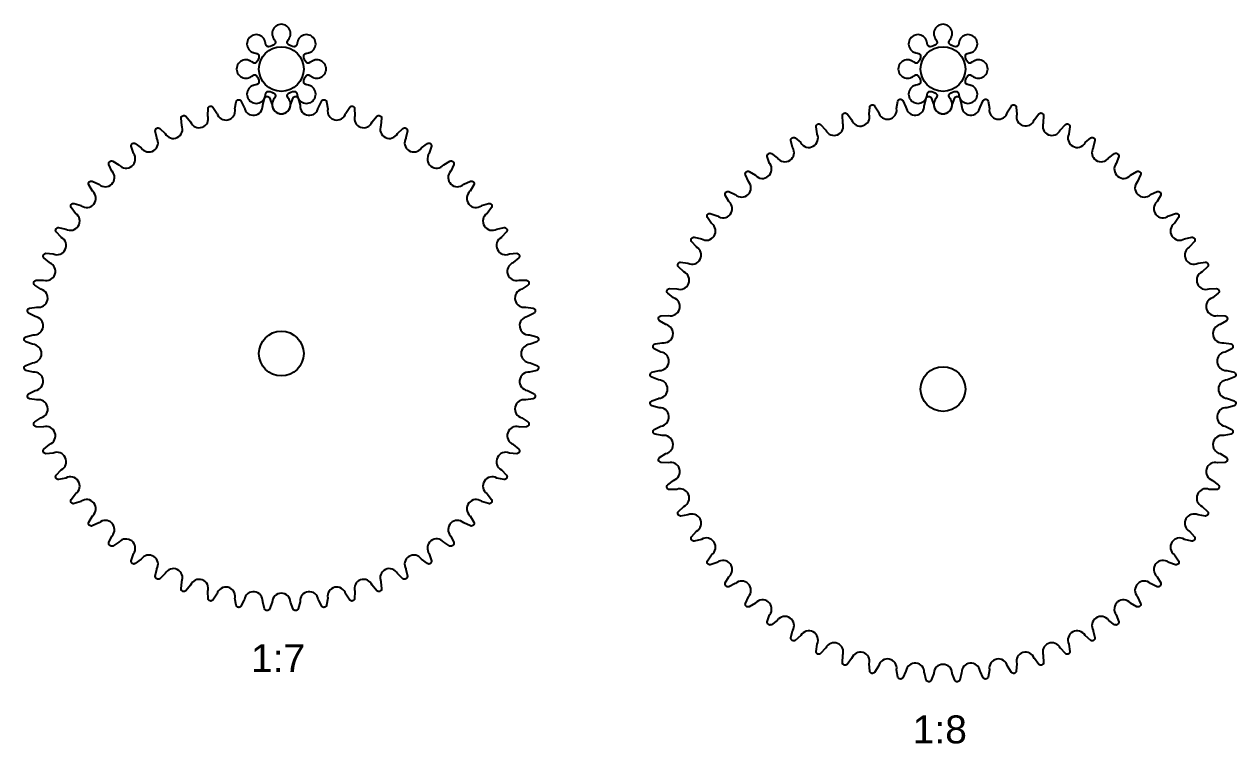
# Model space of a CAD drawing. Extents: x -10 to 1633, y -307 to 264.
# Drawn here: x 460.5 to 677.3, y -154.1 to -25.3 of the extents above; entities that cross this region are included whole.
import ezdxf

# ---------------------------------------------------------------- set-up
doc = ezdxf.new("R2010")
doc.units = 0
doc.layers.add('CNC_FRIENDLY_GEAR_COLLECTI', color=7, linetype='CONTINUOUS')
doc.styles.add('ARIAL_NORMAL', font='txt')

msp = doc.modelspace()

# ---------------------------------------------------------------- linework, layer by layer
at = {"layer": 'CNC_FRIENDLY_GEAR_COLLECTI'}
for points in [[(504.97, -39.1, 1.428148), (508.07, -39.1), (508.06, -39.06), (508.04, -39.02), (508.02, -38.98), (508, -38.94), (507.98, -38.89), (507.95, -38.85), (507.9, -38.76), (507.78, -38.57), (507.72, -38.48), (507.69, -38.43), (507.67, -38.38), (507.66, -38.36), (507.64, -38.33), (507.63, -38.31), (507.62, -38.28), (507.61, -38.26), (507.61, -38.24), (507.6, -38.21), (507.59, -38.2), (507.59, -38.19), (507.59, -38.18), (507.59, -38.17), (507.58, -38.16), (507.58, -38.14), (507.58, -38.13), (507.58, -38.12), (507.58, -38.11), (507.58, -38.1), (507.57, -38.09), (507.57, -38.08), (507.57, -38.07), (507.57, -38.06), (507.57, -38.05), (507.57, -38.04), (507.58, -38.02), (507.58, -38.01), (507.58, -38), (507.58, -37.99), (507.58, -37.98), (507.58, -37.97), (507.59, -37.96), (507.59, -37.95), (507.59, -37.94), (507.6, -37.94), (507.6, -37.93), (507.6, -37.92), (507.61, -37.91), (507.61, -37.9), (507.62, -37.89), (507.62, -37.88), (507.63, -37.87), (507.63, -37.86), (507.64, -37.85), (507.65, -37.85), (507.65, -37.84), (507.66, -37.83), (507.66, -37.82), (507.67, -37.81), (507.69, -37.8), (507.7, -37.78), (507.72, -37.76), (507.73, -37.75), (507.75, -37.73, -0.176327), (508.79, -37.3), (508.81, -37.3), (508.83, -37.3), (508.86, -37.3), (508.88, -37.3), (508.9, -37.3), (508.91, -37.3), (508.92, -37.31), (508.93, -37.31), (508.94, -37.31), (508.95, -37.31), (508.96, -37.31), (508.97, -37.32), (508.98, -37.32), (508.99, -37.32), (509, -37.32), (509.01, -37.33), (509.02, -37.33), (509.03, -37.33), (509.04, -37.34), (509.05, -37.34), (509.06, -37.35), (509.07, -37.35), (509.07, -37.36), (509.08, -37.36), (509.09, -37.37), (509.1, -37.37), (509.11, -37.38), (509.12, -37.39), (509.12, -37.39), (509.13, -37.4), (509.14, -37.41), (509.15, -37.42), (509.15, -37.42), (509.16, -37.43), (509.17, -37.44), (509.18, -37.45), (509.18, -37.46), (509.19, -37.47), (509.2, -37.48), (509.2, -37.48), (509.21, -37.49), (509.22, -37.5), (509.22, -37.51), (509.23, -37.52), (509.23, -37.54), (509.24, -37.56), (509.26, -37.58), (509.27, -37.6), (509.28, -37.63), (509.28, -37.65), (509.29, -37.68), (509.3, -37.7), (509.32, -37.76), (509.33, -37.81), (509.36, -37.92), (509.41, -38.14), (509.43, -38.24), (509.45, -38.28), (509.46, -38.33), (509.48, -38.37), (509.49, -38.42), (509.51, -38.46), (509.53, -38.5, 1.428148), (511.72, -36.31), (511.68, -36.29), (511.64, -36.27), (511.6, -36.25), (511.55, -36.24), (511.51, -36.23), (511.46, -36.21), (511.36, -36.19), (511.14, -36.14), (511.03, -36.11), (510.98, -36.1), (510.92, -36.08), (510.9, -36.07), (510.87, -36.06), (510.85, -36.05), (510.82, -36.04), (510.8, -36.03), (510.78, -36.02), (510.76, -36.01), (510.75, -36.01), (510.74, -36), (510.73, -35.99), (510.72, -35.99), (510.71, -35.98), (510.7, -35.97), (510.69, -35.97), (510.68, -35.96), (510.67, -35.95), (510.66, -35.95), (510.65, -35.94), (510.64, -35.93), (510.64, -35.93), (510.63, -35.92), (510.62, -35.91), (510.61, -35.9), (510.61, -35.89), (510.6, -35.89), (510.6, -35.88), (510.59, -35.87), (510.58, -35.86), (510.58, -35.85), (510.57, -35.84), (510.57, -35.83), (510.56, -35.83), (510.56, -35.82), (510.56, -35.81), (510.55, -35.8), (510.55, -35.79), (510.54, -35.78), (510.54, -35.77), (510.54, -35.76), (510.54, -35.75), (510.53, -35.74), (510.53, -35.73), (510.53, -35.72), (510.53, -35.71), (510.53, -35.7), (510.53, -35.69), (510.53, -35.68), (510.52, -35.66), (510.52, -35.63), (510.52, -35.61), (510.52, -35.59), (510.52, -35.57, -0.176327), (510.96, -34.53), (510.97, -34.51), (510.99, -34.49), (511, -34.48), (511.02, -34.46), (511.03, -34.45), (511.04, -34.44), (511.05, -34.44), (511.06, -34.43), (511.07, -34.42), (511.08, -34.42), (511.08, -34.41), (511.09, -34.41), (511.1, -34.4), (511.11, -34.4), (511.12, -34.39), (511.13, -34.39), (511.14, -34.38), (511.15, -34.38), (511.16, -34.37), (511.17, -34.37), (511.18, -34.37), (511.19, -34.37), (511.2, -34.36), (511.21, -34.36), (511.22, -34.36), (511.23, -34.36), (511.24, -34.36), (511.25, -34.35), (511.26, -34.35), (511.27, -34.35), (511.28, -34.35), (511.29, -34.35), (511.3, -34.35), (511.31, -34.35), (511.32, -34.35), (511.33, -34.36), (511.34, -34.36), (511.35, -34.36), (511.37, -34.36), (511.38, -34.36), (511.39, -34.36), (511.4, -34.37), (511.41, -34.37), (511.42, -34.37), (511.43, -34.38), (511.46, -34.38), (511.48, -34.39), (511.51, -34.4), (511.53, -34.41), (511.55, -34.42), (511.58, -34.43), (511.6, -34.45), (511.65, -34.47), (511.7, -34.5), (511.8, -34.56), (511.98, -34.68), (512.07, -34.73), (512.11, -34.75), (512.16, -34.78), (512.2, -34.8), (512.24, -34.82), (512.28, -34.83), (512.32, -34.85, 1.428148), (512.32, -31.75), (512.28, -31.76), (512.24, -31.78), (512.2, -31.8), (512.16, -31.82), (512.11, -31.84), (512.07, -31.87), (511.98, -31.92), (511.8, -32.04), (511.7, -32.1), (511.65, -32.13), (511.6, -32.15), (511.58, -32.16), (511.55, -32.18), (511.53, -32.19), (511.51, -32.2), (511.48, -32.21), (511.46, -32.21), (511.43, -32.22), (511.42, -32.23), (511.41, -32.23), (511.4, -32.23), (511.39, -32.23), (511.38, -32.24), (511.37, -32.24), (511.35, -32.24), (511.34, -32.24), (511.33, -32.24), (511.32, -32.24), (511.31, -32.25), (511.3, -32.25), (511.29, -32.25), (511.28, -32.25), (511.27, -32.25), (511.26, -32.24), (511.25, -32.24), (511.24, -32.24), (511.23, -32.24), (511.22, -32.24), (511.21, -32.24), (511.2, -32.24), (511.19, -32.23), (511.18, -32.23), (511.17, -32.23), (511.16, -32.22), (511.15, -32.22), (511.14, -32.22), (511.13, -32.21), (511.12, -32.21), (511.11, -32.2), (511.1, -32.2), (511.09, -32.19), (511.08, -32.19), (511.08, -32.18), (511.07, -32.17), (511.06, -32.17), (511.05, -32.16), (511.04, -32.16), (511.03, -32.15), (511.02, -32.13), (511, -32.12), (510.99, -32.1), (510.97, -32.09), (510.96, -32.07, -0.176327), (510.52, -31.03), (510.52, -31.01), (510.52, -30.99), (510.52, -30.96), (510.52, -30.94), (510.53, -30.92), (510.53, -30.91), (510.53, -30.9), (510.53, -30.89), (510.53, -30.88), (510.53, -30.87), (510.53, -30.86), (510.54, -30.85), (510.54, -30.84), (510.54, -30.83), (510.54, -30.82), (510.55, -30.81), (510.55, -30.8), (510.56, -30.79), (510.56, -30.78), (510.56, -30.77), (510.57, -30.76), (510.57, -30.75), (510.58, -30.75), (510.58, -30.74), (510.59, -30.73), (510.6, -30.72), (510.6, -30.71), (510.61, -30.7), (510.61, -30.7), (510.62, -30.69), (510.63, -30.68), (510.64, -30.67), (510.64, -30.67), (510.65, -30.66), (510.66, -30.65), (510.67, -30.64), (510.68, -30.64), (510.69, -30.63), (510.7, -30.62), (510.71, -30.62), (510.72, -30.61), (510.73, -30.6), (510.74, -30.6), (510.75, -30.59), (510.76, -30.59), (510.78, -30.58), (510.8, -30.56), (510.82, -30.55), (510.85, -30.54), (510.87, -30.53), (510.9, -30.53), (510.92, -30.52), (510.98, -30.5), (511.03, -30.49), (511.14, -30.46), (511.36, -30.41), (511.46, -30.39), (511.51, -30.37), (511.55, -30.36), (511.6, -30.34), (511.64, -30.33), (511.68, -30.31), (511.72, -30.29, 1.428148), (509.53, -28.1), (509.51, -28.14), (509.49, -28.18), (509.48, -28.22), (509.46, -28.27), (509.45, -28.31), (509.43, -28.36), (509.41, -28.46), (509.36, -28.68), (509.33, -28.79), (509.32, -28.84), (509.3, -28.9), (509.29, -28.92), (509.28, -28.95), (509.28, -28.97), (509.27, -29), (509.26, -29.02), (509.24, -29.04), (509.23, -29.06), (509.23, -29.07), (509.22, -29.08), (509.22, -29.09), (509.21, -29.1), (509.2, -29.11), (509.2, -29.12), (509.19, -29.13), (509.18, -29.14), (509.18, -29.15), (509.17, -29.16), (509.16, -29.17), (509.15, -29.18), (509.15, -29.18), (509.14, -29.19), (509.13, -29.2), (509.12, -29.2), (509.12, -29.21), (509.11, -29.22), (509.1, -29.22), (509.09, -29.23), (509.08, -29.24), (509.07, -29.24), (509.07, -29.25), (509.06, -29.25), (509.05, -29.26), (509.04, -29.26), (509.03, -29.26), (509.02, -29.27), (509.01, -29.27), (509, -29.27), (508.99, -29.28), (508.98, -29.28), (508.97, -29.28), (508.96, -29.29), (508.95, -29.29), (508.94, -29.29), (508.93, -29.29), (508.92, -29.29), (508.91, -29.29), (508.9, -29.29), (508.88, -29.3), (508.86, -29.3), (508.83, -29.3), (508.81, -29.3), (508.79, -29.3, -0.176327), (507.75, -28.86), (507.73, -28.85), (507.72, -28.83), (507.7, -28.82), (507.69, -28.8), (507.67, -28.79), (507.66, -28.78), (507.66, -28.77), (507.65, -28.76), (507.65, -28.75), (507.64, -28.74), (507.63, -28.74), (507.63, -28.73), (507.62, -28.72), (507.62, -28.71), (507.61, -28.7), (507.61, -28.69), (507.6, -28.68), (507.6, -28.67), (507.6, -28.66), (507.59, -28.65), (507.59, -28.64), (507.59, -28.63), (507.58, -28.62), (507.58, -28.61), (507.58, -28.6), (507.58, -28.59), (507.58, -28.58), (507.58, -28.57), (507.57, -28.56), (507.57, -28.55), (507.57, -28.54), (507.57, -28.53), (507.57, -28.52), (507.57, -28.51), (507.58, -28.5), (507.58, -28.49), (507.58, -28.48), (507.58, -28.47), (507.58, -28.45), (507.58, -28.44), (507.59, -28.43), (507.59, -28.42), (507.59, -28.41), (507.59, -28.4), (507.6, -28.39), (507.61, -28.36), (507.61, -28.34), (507.62, -28.31), (507.63, -28.29), (507.64, -28.27), (507.66, -28.24), (507.67, -28.22), (507.69, -28.17), (507.72, -28.12), (507.78, -28.02), (507.9, -27.84), (507.95, -27.75), (507.98, -27.7), (508, -27.66), (508.02, -27.62), (508.04, -27.58), (508.06, -27.54), (508.07, -27.5, 1.428148), (504.97, -27.5), (504.99, -27.54), (505, -27.58), (505.02, -27.62), (505.04, -27.66), (505.06, -27.7), (505.09, -27.75), (505.14, -27.84), (505.26, -28.02), (505.32, -28.12), (505.35, -28.17), (505.37, -28.22), (505.39, -28.24), (505.4, -28.27), (505.41, -28.29), (505.42, -28.31), (505.43, -28.34), (505.44, -28.36), (505.44, -28.39), (505.45, -28.4), (505.45, -28.41), (505.45, -28.42), (505.46, -28.43), (505.46, -28.44), (505.46, -28.45), (505.46, -28.47), (505.46, -28.48), (505.46, -28.49), (505.47, -28.5), (505.47, -28.51), (505.47, -28.52), (505.47, -28.53), (505.47, -28.54), (505.47, -28.55), (505.47, -28.56), (505.47, -28.57), (505.46, -28.58), (505.46, -28.59), (505.46, -28.6), (505.46, -28.61), (505.46, -28.62), (505.45, -28.63), (505.45, -28.64), (505.45, -28.65), (505.44, -28.66), (505.44, -28.67), (505.44, -28.68), (505.43, -28.69), (505.43, -28.7), (505.42, -28.71), (505.42, -28.72), (505.41, -28.73), (505.41, -28.74), (505.4, -28.74), (505.4, -28.75), (505.39, -28.76), (505.38, -28.77), (505.38, -28.78), (505.37, -28.79), (505.36, -28.8), (505.34, -28.82), (505.33, -28.83), (505.31, -28.85), (505.29, -28.86, -0.176327), (504.25, -29.3), (504.23, -29.3), (504.21, -29.3), (504.19, -29.3), (504.16, -29.3), (504.14, -29.29), (504.13, -29.29), (504.12, -29.29), (504.11, -29.29), (504.1, -29.29), (504.09, -29.29), (504.08, -29.29), (504.07, -29.28), (504.06, -29.28), (504.05, -29.28), (504.04, -29.27), (504.03, -29.27), (504.02, -29.27), (504.01, -29.26), (504, -29.26), (503.99, -29.26), (503.99, -29.25), (503.98, -29.25), (503.97, -29.24), (503.96, -29.24), (503.95, -29.23), (503.94, -29.22), (503.93, -29.22), (503.93, -29.21), (503.92, -29.2), (503.91, -29.2), (503.9, -29.19), (503.89, -29.18), (503.89, -29.18), (503.88, -29.17), (503.87, -29.16), (503.87, -29.15), (503.86, -29.14), (503.85, -29.13), (503.85, -29.12), (503.84, -29.11), (503.83, -29.1), (503.83, -29.09), (503.82, -29.08), (503.81, -29.07), (503.81, -29.06), (503.8, -29.04), (503.79, -29.02), (503.78, -29), (503.77, -28.97), (503.76, -28.95), (503.75, -28.92), (503.74, -28.9), (503.72, -28.84), (503.71, -28.79), (503.68, -28.68), (503.63, -28.46), (503.61, -28.36), (503.59, -28.31), (503.58, -28.27), (503.57, -28.22), (503.55, -28.18), (503.53, -28.14), (503.51, -28.1, 1.428148), (501.32, -30.29), (501.36, -30.31), (501.4, -30.33), (501.45, -30.34), (501.49, -30.36), (501.54, -30.37), (501.58, -30.39), (501.68, -30.41), (501.9, -30.46), (502.01, -30.49), (502.06, -30.5), (502.12, -30.52), (502.14, -30.53), (502.17, -30.53), (502.19, -30.54), (502.22, -30.55), (502.24, -30.56), (502.26, -30.58), (502.28, -30.59), (502.3, -30.59), (502.31, -30.6), (502.32, -30.6), (502.33, -30.61), (502.34, -30.62), (502.34, -30.62), (502.35, -30.63), (502.36, -30.64), (502.37, -30.64), (502.38, -30.65), (502.39, -30.66), (502.4, -30.67), (502.4, -30.67), (502.41, -30.68), (502.42, -30.69), (502.43, -30.7), (502.43, -30.7), (502.44, -30.71), (502.45, -30.72), (502.45, -30.73), (502.46, -30.74), (502.46, -30.75), (502.47, -30.75), (502.47, -30.76), (502.48, -30.77), (502.48, -30.78), (502.49, -30.79), (502.49, -30.8), (502.49, -30.81), (502.5, -30.82), (502.5, -30.83), (502.5, -30.84), (502.5, -30.85), (502.51, -30.86), (502.51, -30.87), (502.51, -30.88), (502.51, -30.89), (502.51, -30.9), (502.52, -30.91), (502.52, -30.92), (502.52, -30.94), (502.52, -30.96), (502.52, -30.99), (502.52, -31.01), (502.52, -31.03, -0.176327), (502.09, -32.07), (502.07, -32.09), (502.06, -32.1), (502.04, -32.12), (502.02, -32.13), (502.01, -32.15), (502, -32.16), (501.99, -32.16), (501.98, -32.17), (501.97, -32.17), (501.97, -32.18), (501.96, -32.19), (501.95, -32.19), (501.94, -32.2), (501.93, -32.2), (501.92, -32.21), (501.91, -32.21), (501.9, -32.22), (501.89, -32.22), (501.88, -32.22), (501.88, -32.23), (501.87, -32.23), (501.86, -32.23), (501.85, -32.24), (501.84, -32.24), (501.83, -32.24), (501.82, -32.24), (501.81, -32.24), (501.8, -32.24), (501.78, -32.24), (501.77, -32.25), (501.76, -32.25), (501.75, -32.25), (501.74, -32.25), (501.73, -32.25), (501.72, -32.24), (501.71, -32.24), (501.7, -32.24), (501.69, -32.24), (501.68, -32.24), (501.66, -32.24), (501.65, -32.23), (501.64, -32.23), (501.63, -32.23), (501.62, -32.23), (501.61, -32.22), (501.58, -32.21), (501.56, -32.21), (501.54, -32.2), (501.51, -32.19), (501.49, -32.18), (501.46, -32.16), (501.44, -32.15), (501.39, -32.13), (501.34, -32.1), (501.25, -32.04), (501.06, -31.92), (500.97, -31.87), (500.93, -31.84), (500.88, -31.82), (500.84, -31.8), (500.8, -31.78), (500.76, -31.76), (500.72, -31.75, 1.428148), (500.72, -34.85), (500.76, -34.83), (500.8, -34.82), (500.84, -34.8), (500.88, -34.78), (500.93, -34.75), (500.97, -34.73), (501.06, -34.68), (501.25, -34.56), (501.34, -34.5), (501.39, -34.47), (501.44, -34.45), (501.46, -34.43), (501.49, -34.42), (501.51, -34.41), (501.54, -34.4), (501.56, -34.39), (501.58, -34.38), (501.61, -34.38), (501.62, -34.37), (501.63, -34.37), (501.64, -34.37), (501.65, -34.36), (501.66, -34.36), (501.68, -34.36), (501.69, -34.36), (501.7, -34.36), (501.71, -34.36), (501.72, -34.35), (501.73, -34.35), (501.74, -34.35), (501.75, -34.35), (501.76, -34.35), (501.77, -34.35), (501.78, -34.35), (501.8, -34.35), (501.81, -34.36), (501.82, -34.36), (501.83, -34.36), (501.84, -34.36), (501.85, -34.36), (501.86, -34.37), (501.87, -34.37), (501.88, -34.37), (501.88, -34.37), (501.89, -34.38), (501.9, -34.38), (501.91, -34.39), (501.92, -34.39), (501.93, -34.4), (501.94, -34.4), (501.95, -34.41), (501.96, -34.41), (501.97, -34.42), (501.97, -34.42), (501.98, -34.43), (501.99, -34.44), (502, -34.44), (502.01, -34.45), (502.02, -34.46), (502.04, -34.48), (502.06, -34.49), (502.07, -34.51), (502.09, -34.53, -0.176327), (502.52, -35.57), (502.52, -35.59), (502.52, -35.61), (502.52, -35.63), (502.52, -35.66), (502.52, -35.68), (502.52, -35.69), (502.51, -35.7), (502.51, -35.71), (502.51, -35.72), (502.51, -35.73), (502.51, -35.74), (502.5, -35.75), (502.5, -35.76), (502.5, -35.77), (502.5, -35.78), (502.49, -35.79), (502.49, -35.8), (502.49, -35.81), (502.48, -35.82), (502.48, -35.83), (502.47, -35.83), (502.47, -35.84), (502.46, -35.85), (502.46, -35.86), (502.45, -35.87), (502.45, -35.88), (502.44, -35.89), (502.43, -35.89), (502.43, -35.9), (502.42, -35.91), (502.41, -35.92), (502.4, -35.93), (502.4, -35.93), (502.39, -35.94), (502.38, -35.95), (502.37, -35.95), (502.36, -35.96), (502.35, -35.97), (502.34, -35.97), (502.34, -35.98), (502.33, -35.99), (502.32, -35.99), (502.31, -36), (502.3, -36.01), (502.28, -36.01), (502.26, -36.02), (502.24, -36.03), (502.22, -36.04), (502.19, -36.05), (502.17, -36.06), (502.14, -36.07), (502.12, -36.08), (502.06, -36.1), (502.01, -36.11), (501.9, -36.14), (501.68, -36.19), (501.58, -36.21), (501.54, -36.23), (501.49, -36.24), (501.45, -36.25), (501.4, -36.27), (501.36, -36.29), (501.32, -36.31, 1.428148), (503.51, -38.5), (503.53, -38.46), (503.55, -38.42), (503.57, -38.37), (503.58, -38.33), (503.59, -38.28), (503.61, -38.24), (503.63, -38.14), (503.68, -37.92), (503.71, -37.81), (503.72, -37.76), (503.74, -37.7), (503.75, -37.68), (503.76, -37.65), (503.77, -37.63), (503.78, -37.6), (503.79, -37.58), (503.8, -37.56), (503.81, -37.54), (503.81, -37.52), (503.82, -37.51), (503.83, -37.5), (503.83, -37.49), (503.84, -37.48), (503.85, -37.48), (503.85, -37.47), (503.86, -37.46), (503.87, -37.45), (503.87, -37.44), (503.88, -37.43), (503.89, -37.42), (503.89, -37.42), (503.9, -37.41), (503.91, -37.4), (503.92, -37.39), (503.93, -37.39), (503.93, -37.38), (503.94, -37.37), (503.95, -37.37), (503.96, -37.36), (503.97, -37.36), (503.98, -37.35), (503.99, -37.35), (503.99, -37.34), (504, -37.34), (504.01, -37.33), (504.02, -37.33), (504.03, -37.33), (504.04, -37.32), (504.05, -37.32), (504.06, -37.32), (504.07, -37.32), (504.08, -37.31), (504.09, -37.31), (504.1, -37.31), (504.11, -37.31), (504.12, -37.31), (504.13, -37.3), (504.14, -37.3), (504.16, -37.3), (504.19, -37.3), (504.21, -37.3), (504.23, -37.3), (504.25, -37.3, -0.176327), (505.29, -37.73), (505.31, -37.75), (505.33, -37.76), (505.34, -37.78), (505.36, -37.8), (505.37, -37.81), (505.38, -37.82), (505.38, -37.83), (505.39, -37.84), (505.4, -37.85), (505.4, -37.85), (505.41, -37.86), (505.41, -37.87), (505.42, -37.88), (505.42, -37.89), (505.43, -37.9), (505.43, -37.91), (505.44, -37.92), (505.44, -37.93), (505.44, -37.94), (505.45, -37.94), (505.45, -37.95), (505.45, -37.96), (505.46, -37.97), (505.46, -37.98), (505.46, -37.99), (505.46, -38), (505.46, -38.01), (505.47, -38.02), (505.47, -38.04), (505.47, -38.05), (505.47, -38.06), (505.47, -38.07), (505.47, -38.08), (505.47, -38.09), (505.47, -38.1), (505.46, -38.11), (505.46, -38.12), (505.46, -38.13), (505.46, -38.14), (505.46, -38.16), (505.46, -38.17), (505.45, -38.18), (505.45, -38.19), (505.45, -38.2), (505.44, -38.21), (505.44, -38.24), (505.43, -38.26), (505.42, -38.28), (505.41, -38.31), (505.4, -38.33), (505.39, -38.36), (505.37, -38.38), (505.35, -38.43), (505.32, -38.48), (505.26, -38.57), (505.14, -38.76), (505.09, -38.85), (505.06, -38.89), (505.04, -38.94), (505.02, -38.98), (505, -39.02), (504.99, -39.06)], [(623.38, -39.1, 1.428148), (626.48, -39.1), (626.46, -39.06), (626.45, -39.02), (626.43, -38.98), (626.41, -38.94), (626.38, -38.89), (626.36, -38.85), (626.31, -38.76), (626.19, -38.57), (626.13, -38.48), (626.1, -38.43), (626.07, -38.38), (626.06, -38.36), (626.05, -38.33), (626.04, -38.31), (626.03, -38.28), (626.02, -38.26), (626.01, -38.24), (626.01, -38.21), (626, -38.2), (626, -38.19), (626, -38.18), (625.99, -38.17), (625.99, -38.16), (625.99, -38.14), (625.99, -38.13), (625.99, -38.12), (625.98, -38.11), (625.98, -38.1), (625.98, -38.09), (625.98, -38.08), (625.98, -38.07), (625.98, -38.06), (625.98, -38.05), (625.98, -38.04), (625.98, -38.02), (625.98, -38.01), (625.99, -38), (625.99, -37.99), (625.99, -37.98), (625.99, -37.97), (625.99, -37.96), (626, -37.95), (626, -37.94), (626, -37.94), (626.01, -37.93), (626.01, -37.92), (626.02, -37.91), (626.02, -37.9), (626.03, -37.89), (626.03, -37.88), (626.04, -37.87), (626.04, -37.86), (626.05, -37.85), (626.05, -37.85), (626.06, -37.84), (626.07, -37.83), (626.07, -37.82), (626.08, -37.81), (626.09, -37.8), (626.11, -37.78), (626.12, -37.76), (626.14, -37.75), (626.15, -37.73, -0.176327), (627.2, -37.3), (627.22, -37.3), (627.24, -37.3), (627.26, -37.3), (627.28, -37.3), (627.31, -37.3), (627.32, -37.3), (627.33, -37.31), (627.34, -37.31), (627.35, -37.31), (627.36, -37.31), (627.37, -37.31), (627.38, -37.32), (627.39, -37.32), (627.4, -37.32), (627.41, -37.32), (627.42, -37.33), (627.43, -37.33), (627.44, -37.33), (627.45, -37.34), (627.45, -37.34), (627.46, -37.35), (627.47, -37.35), (627.48, -37.36), (627.49, -37.36), (627.5, -37.37), (627.51, -37.37), (627.52, -37.38), (627.52, -37.39), (627.53, -37.39), (627.54, -37.4), (627.55, -37.41), (627.55, -37.42), (627.56, -37.42), (627.57, -37.43), (627.58, -37.44), (627.58, -37.45), (627.59, -37.46), (627.6, -37.47), (627.6, -37.48), (627.61, -37.48), (627.62, -37.49), (627.62, -37.5), (627.63, -37.51), (627.63, -37.52), (627.64, -37.54), (627.65, -37.56), (627.66, -37.58), (627.67, -37.6), (627.68, -37.63), (627.69, -37.65), (627.7, -37.68), (627.71, -37.7), (627.73, -37.76), (627.74, -37.81), (627.77, -37.92), (627.82, -38.14), (627.84, -38.24), (627.85, -38.28), (627.87, -38.33), (627.88, -38.37), (627.9, -38.42), (627.92, -38.46), (627.93, -38.5, 1.428148), (630.13, -36.31), (630.09, -36.29), (630.05, -36.27), (630, -36.25), (629.96, -36.24), (629.91, -36.23), (629.87, -36.21), (629.76, -36.19), (629.55, -36.14), (629.44, -36.11), (629.38, -36.1), (629.33, -36.08), (629.31, -36.07), (629.28, -36.06), (629.26, -36.05), (629.23, -36.04), (629.21, -36.03), (629.19, -36.02), (629.16, -36.01), (629.15, -36.01), (629.14, -36), (629.13, -35.99), (629.12, -35.99), (629.11, -35.98), (629.1, -35.97), (629.09, -35.97), (629.09, -35.96), (629.08, -35.95), (629.07, -35.95), (629.06, -35.94), (629.05, -35.93), (629.04, -35.93), (629.04, -35.92), (629.03, -35.91), (629.02, -35.9), (629.02, -35.89), (629.01, -35.89), (629, -35.88), (629, -35.87), (628.99, -35.86), (628.99, -35.85), (628.98, -35.84), (628.98, -35.83), (628.97, -35.83), (628.97, -35.82), (628.96, -35.81), (628.96, -35.8), (628.96, -35.79), (628.95, -35.78), (628.95, -35.77), (628.95, -35.76), (628.94, -35.75), (628.94, -35.74), (628.94, -35.73), (628.94, -35.72), (628.94, -35.71), (628.94, -35.7), (628.93, -35.69), (628.93, -35.68), (628.93, -35.66), (628.93, -35.63), (628.93, -35.61), (628.93, -35.59), (628.93, -35.57, -0.176327), (629.36, -34.53), (629.38, -34.51), (629.39, -34.49), (629.41, -34.48), (629.43, -34.46), (629.44, -34.45), (629.45, -34.44), (629.46, -34.44), (629.47, -34.43), (629.47, -34.42), (629.48, -34.42), (629.49, -34.41), (629.5, -34.41), (629.51, -34.4), (629.52, -34.4), (629.53, -34.39), (629.54, -34.39), (629.55, -34.38), (629.55, -34.38), (629.56, -34.37), (629.57, -34.37), (629.58, -34.37), (629.59, -34.37), (629.6, -34.36), (629.61, -34.36), (629.62, -34.36), (629.63, -34.36), (629.64, -34.36), (629.65, -34.35), (629.66, -34.35), (629.67, -34.35), (629.69, -34.35), (629.7, -34.35), (629.71, -34.35), (629.72, -34.35), (629.73, -34.35), (629.74, -34.36), (629.75, -34.36), (629.76, -34.36), (629.77, -34.36), (629.78, -34.36), (629.8, -34.36), (629.81, -34.37), (629.82, -34.37), (629.83, -34.37), (629.84, -34.38), (629.87, -34.38), (629.89, -34.39), (629.91, -34.4), (629.94, -34.41), (629.96, -34.42), (629.98, -34.43), (630.01, -34.45), (630.06, -34.47), (630.11, -34.5), (630.2, -34.56), (630.39, -34.68), (630.48, -34.73), (630.52, -34.75), (630.56, -34.78), (630.61, -34.8), (630.65, -34.82), (630.69, -34.83), (630.73, -34.85, 1.428148), (630.73, -31.75), (630.69, -31.76), (630.65, -31.78), (630.61, -31.8), (630.56, -31.82), (630.52, -31.84), (630.48, -31.87), (630.39, -31.92), (630.2, -32.04), (630.11, -32.1), (630.06, -32.13), (630.01, -32.15), (629.98, -32.16), (629.96, -32.18), (629.94, -32.19), (629.91, -32.2), (629.89, -32.21), (629.87, -32.21), (629.84, -32.22), (629.83, -32.23), (629.82, -32.23), (629.81, -32.23), (629.8, -32.23), (629.78, -32.24), (629.77, -32.24), (629.76, -32.24), (629.75, -32.24), (629.74, -32.24), (629.73, -32.24), (629.72, -32.25), (629.71, -32.25), (629.7, -32.25), (629.69, -32.25), (629.67, -32.25), (629.66, -32.24), (629.65, -32.24), (629.64, -32.24), (629.63, -32.24), (629.62, -32.24), (629.61, -32.24), (629.6, -32.24), (629.59, -32.23), (629.58, -32.23), (629.57, -32.23), (629.56, -32.22), (629.55, -32.22), (629.55, -32.22), (629.54, -32.21), (629.53, -32.21), (629.52, -32.2), (629.51, -32.2), (629.5, -32.19), (629.49, -32.19), (629.48, -32.18), (629.47, -32.17), (629.47, -32.17), (629.46, -32.16), (629.45, -32.16), (629.44, -32.15), (629.43, -32.13), (629.41, -32.12), (629.39, -32.1), (629.38, -32.09), (629.36, -32.07, -0.176327), (628.93, -31.03), (628.93, -31.01), (628.93, -30.99), (628.93, -30.96), (628.93, -30.94), (628.93, -30.92), (628.93, -30.91), (628.94, -30.9), (628.94, -30.89), (628.94, -30.88), (628.94, -30.87), (628.94, -30.86), (628.94, -30.85), (628.95, -30.84), (628.95, -30.83), (628.95, -30.82), (628.96, -30.81), (628.96, -30.8), (628.96, -30.79), (628.97, -30.78), (628.97, -30.77), (628.98, -30.76), (628.98, -30.75), (628.99, -30.75), (628.99, -30.74), (629, -30.73), (629, -30.72), (629.01, -30.71), (629.02, -30.7), (629.02, -30.7), (629.03, -30.69), (629.04, -30.68), (629.04, -30.67), (629.05, -30.67), (629.06, -30.66), (629.07, -30.65), (629.08, -30.64), (629.09, -30.64), (629.09, -30.63), (629.1, -30.62), (629.11, -30.62), (629.12, -30.61), (629.13, -30.6), (629.14, -30.6), (629.15, -30.59), (629.16, -30.59), (629.19, -30.58), (629.21, -30.56), (629.23, -30.55), (629.26, -30.54), (629.28, -30.53), (629.31, -30.53), (629.33, -30.52), (629.38, -30.5), (629.44, -30.49), (629.55, -30.46), (629.76, -30.41), (629.87, -30.39), (629.91, -30.37), (629.96, -30.36), (630, -30.34), (630.05, -30.33), (630.09, -30.31), (630.13, -30.29, 1.428148), (627.93, -28.1), (627.92, -28.14), (627.9, -28.18), (627.88, -28.22), (627.87, -28.27), (627.85, -28.31), (627.84, -28.36), (627.82, -28.46), (627.77, -28.68), (627.74, -28.79), (627.73, -28.84), (627.71, -28.9), (627.7, -28.92), (627.69, -28.95), (627.68, -28.97), (627.67, -29), (627.66, -29.02), (627.65, -29.04), (627.64, -29.06), (627.63, -29.07), (627.63, -29.08), (627.62, -29.09), (627.62, -29.1), (627.61, -29.11), (627.6, -29.12), (627.6, -29.13), (627.59, -29.14), (627.58, -29.15), (627.58, -29.16), (627.57, -29.17), (627.56, -29.18), (627.55, -29.18), (627.55, -29.19), (627.54, -29.2), (627.53, -29.2), (627.52, -29.21), (627.52, -29.22), (627.51, -29.22), (627.5, -29.23), (627.49, -29.24), (627.48, -29.24), (627.47, -29.25), (627.46, -29.25), (627.45, -29.26), (627.45, -29.26), (627.44, -29.26), (627.43, -29.27), (627.42, -29.27), (627.41, -29.27), (627.4, -29.28), (627.39, -29.28), (627.38, -29.28), (627.37, -29.29), (627.36, -29.29), (627.35, -29.29), (627.34, -29.29), (627.33, -29.29), (627.32, -29.29), (627.31, -29.29), (627.28, -29.3), (627.26, -29.3), (627.24, -29.3), (627.22, -29.3), (627.2, -29.3, -0.176327), (626.15, -28.86), (626.14, -28.85), (626.12, -28.83), (626.11, -28.82), (626.09, -28.8), (626.08, -28.79), (626.07, -28.78), (626.07, -28.77), (626.06, -28.76), (626.05, -28.75), (626.05, -28.74), (626.04, -28.74), (626.04, -28.73), (626.03, -28.72), (626.03, -28.71), (626.02, -28.7), (626.02, -28.69), (626.01, -28.68), (626.01, -28.67), (626, -28.66), (626, -28.65), (626, -28.64), (625.99, -28.63), (625.99, -28.62), (625.99, -28.61), (625.99, -28.6), (625.99, -28.59), (625.98, -28.58), (625.98, -28.57), (625.98, -28.56), (625.98, -28.55), (625.98, -28.54), (625.98, -28.53), (625.98, -28.52), (625.98, -28.51), (625.98, -28.5), (625.98, -28.49), (625.99, -28.48), (625.99, -28.47), (625.99, -28.45), (625.99, -28.44), (625.99, -28.43), (626, -28.42), (626, -28.41), (626, -28.4), (626.01, -28.39), (626.01, -28.36), (626.02, -28.34), (626.03, -28.31), (626.04, -28.29), (626.05, -28.27), (626.06, -28.24), (626.07, -28.22), (626.1, -28.17), (626.13, -28.12), (626.19, -28.02), (626.31, -27.84), (626.36, -27.75), (626.38, -27.7), (626.41, -27.66), (626.43, -27.62), (626.45, -27.58), (626.46, -27.54), (626.48, -27.5, 1.428148), (623.38, -27.5), (623.39, -27.54), (623.41, -27.58), (623.43, -27.62), (623.45, -27.66), (623.47, -27.7), (623.5, -27.75), (623.55, -27.84), (623.67, -28.02), (623.73, -28.12), (623.76, -28.17), (623.78, -28.22), (623.79, -28.24), (623.81, -28.27), (623.82, -28.29), (623.83, -28.31), (623.83, -28.34), (623.84, -28.36), (623.85, -28.39), (623.85, -28.4), (623.86, -28.41), (623.86, -28.42), (623.86, -28.43), (623.87, -28.44), (623.87, -28.45), (623.87, -28.47), (623.87, -28.48), (623.87, -28.49), (623.87, -28.5), (623.87, -28.51), (623.87, -28.52), (623.87, -28.53), (623.87, -28.54), (623.87, -28.55), (623.87, -28.56), (623.87, -28.57), (623.87, -28.58), (623.87, -28.59), (623.87, -28.6), (623.87, -28.61), (623.86, -28.62), (623.86, -28.63), (623.86, -28.64), (623.86, -28.65), (623.85, -28.66), (623.85, -28.67), (623.84, -28.68), (623.84, -28.69), (623.84, -28.7), (623.83, -28.71), (623.83, -28.72), (623.82, -28.73), (623.82, -28.74), (623.81, -28.74), (623.8, -28.75), (623.8, -28.76), (623.79, -28.77), (623.78, -28.78), (623.78, -28.79), (623.76, -28.8), (623.75, -28.82), (623.73, -28.83), (623.72, -28.85), (623.7, -28.86, -0.176327), (622.66, -29.3), (622.64, -29.3), (622.62, -29.3), (622.59, -29.3), (622.57, -29.3), (622.55, -29.29), (622.54, -29.29), (622.53, -29.29), (622.52, -29.29), (622.51, -29.29), (622.5, -29.29), (622.49, -29.29), (622.48, -29.28), (622.47, -29.28), (622.46, -29.28), (622.45, -29.27), (622.44, -29.27), (622.43, -29.27), (622.42, -29.26), (622.41, -29.26), (622.4, -29.26), (622.39, -29.25), (622.38, -29.25), (622.37, -29.24), (622.37, -29.24), (622.36, -29.23), (622.35, -29.22), (622.34, -29.22), (622.33, -29.21), (622.32, -29.2), (622.32, -29.2), (622.31, -29.19), (622.3, -29.18), (622.29, -29.18), (622.29, -29.17), (622.28, -29.16), (622.27, -29.15), (622.27, -29.14), (622.26, -29.13), (622.25, -29.12), (622.25, -29.11), (622.24, -29.1), (622.23, -29.09), (622.23, -29.08), (622.22, -29.07), (622.22, -29.06), (622.2, -29.04), (622.19, -29.02), (622.18, -29), (622.17, -28.97), (622.16, -28.95), (622.16, -28.92), (622.15, -28.9), (622.13, -28.84), (622.12, -28.79), (622.09, -28.68), (622.04, -28.46), (622.02, -28.36), (622, -28.31), (621.99, -28.27), (621.97, -28.22), (621.96, -28.18), (621.94, -28.14), (621.92, -28.1, 1.428148), (619.73, -30.29), (619.77, -30.31), (619.81, -30.33), (619.85, -30.34), (619.9, -30.36), (619.94, -30.37), (619.99, -30.39), (620.09, -30.41), (620.31, -30.46), (620.42, -30.49), (620.47, -30.5), (620.52, -30.52), (620.55, -30.53), (620.58, -30.53), (620.6, -30.54), (620.62, -30.55), (620.65, -30.56), (620.67, -30.58), (620.69, -30.59), (620.7, -30.59), (620.71, -30.6), (620.72, -30.6), (620.73, -30.61), (620.74, -30.62), (620.75, -30.62), (620.76, -30.63), (620.77, -30.64), (620.78, -30.64), (620.79, -30.65), (620.8, -30.66), (620.8, -30.67), (620.81, -30.67), (620.82, -30.68), (620.83, -30.69), (620.83, -30.7), (620.84, -30.7), (620.85, -30.71), (620.85, -30.72), (620.86, -30.73), (620.87, -30.74), (620.87, -30.75), (620.88, -30.75), (620.88, -30.76), (620.89, -30.77), (620.89, -30.78), (620.89, -30.79), (620.9, -30.8), (620.9, -30.81), (620.9, -30.82), (620.91, -30.83), (620.91, -30.84), (620.91, -30.85), (620.91, -30.86), (620.92, -30.87), (620.92, -30.88), (620.92, -30.89), (620.92, -30.9), (620.92, -30.91), (620.92, -30.92), (620.93, -30.94), (620.93, -30.96), (620.93, -30.99), (620.93, -31.01), (620.92, -31.03, -0.176327), (620.49, -32.07), (620.48, -32.09), (620.46, -32.1), (620.45, -32.12), (620.43, -32.13), (620.42, -32.15), (620.41, -32.16), (620.4, -32.16), (620.39, -32.17), (620.38, -32.17), (620.37, -32.18), (620.36, -32.19), (620.36, -32.19), (620.35, -32.2), (620.34, -32.2), (620.33, -32.21), (620.32, -32.21), (620.31, -32.22), (620.3, -32.22), (620.29, -32.22), (620.28, -32.23), (620.27, -32.23), (620.26, -32.23), (620.25, -32.24), (620.24, -32.24), (620.23, -32.24), (620.22, -32.24), (620.21, -32.24), (620.2, -32.24), (620.19, -32.24), (620.18, -32.25), (620.17, -32.25), (620.16, -32.25), (620.15, -32.25), (620.14, -32.25), (620.13, -32.24), (620.12, -32.24), (620.11, -32.24), (620.09, -32.24), (620.08, -32.24), (620.07, -32.24), (620.06, -32.23), (620.05, -32.23), (620.04, -32.23), (620.03, -32.23), (620.01, -32.22), (619.99, -32.21), (619.97, -32.21), (619.94, -32.2), (619.92, -32.19), (619.9, -32.18), (619.87, -32.16), (619.85, -32.15), (619.8, -32.13), (619.75, -32.1), (619.65, -32.04), (619.47, -31.92), (619.38, -31.87), (619.33, -31.84), (619.29, -31.82), (619.25, -31.8), (619.21, -31.78), (619.17, -31.76), (619.13, -31.75, 1.428148), (619.13, -34.85), (619.17, -34.83), (619.21, -34.82), (619.25, -34.8), (619.29, -34.78), (619.33, -34.75), (619.38, -34.73), (619.47, -34.68), (619.65, -34.56), (619.75, -34.5), (619.8, -34.47), (619.85, -34.45), (619.87, -34.43), (619.9, -34.42), (619.92, -34.41), (619.94, -34.4), (619.97, -34.39), (619.99, -34.38), (620.01, -34.38), (620.03, -34.37), (620.04, -34.37), (620.05, -34.37), (620.06, -34.36), (620.07, -34.36), (620.08, -34.36), (620.09, -34.36), (620.11, -34.36), (620.12, -34.36), (620.13, -34.35), (620.14, -34.35), (620.15, -34.35), (620.16, -34.35), (620.17, -34.35), (620.18, -34.35), (620.19, -34.35), (620.2, -34.35), (620.21, -34.36), (620.22, -34.36), (620.23, -34.36), (620.24, -34.36), (620.25, -34.36), (620.26, -34.37), (620.27, -34.37), (620.28, -34.37), (620.29, -34.37), (620.3, -34.38), (620.31, -34.38), (620.32, -34.39), (620.33, -34.39), (620.34, -34.4), (620.35, -34.4), (620.36, -34.41), (620.36, -34.41), (620.37, -34.42), (620.38, -34.42), (620.39, -34.43), (620.4, -34.44), (620.41, -34.44), (620.42, -34.45), (620.43, -34.46), (620.45, -34.48), (620.46, -34.49), (620.48, -34.51), (620.49, -34.53, -0.176327), (620.92, -35.57), (620.93, -35.59), (620.93, -35.61), (620.93, -35.63), (620.93, -35.66), (620.92, -35.68), (620.92, -35.69), (620.92, -35.7), (620.92, -35.71), (620.92, -35.72), (620.92, -35.73), (620.91, -35.74), (620.91, -35.75), (620.91, -35.76), (620.91, -35.77), (620.9, -35.78), (620.9, -35.79), (620.9, -35.8), (620.89, -35.81), (620.89, -35.82), (620.89, -35.83), (620.88, -35.83), (620.88, -35.84), (620.87, -35.85), (620.87, -35.86), (620.86, -35.87), (620.85, -35.88), (620.85, -35.89), (620.84, -35.89), (620.83, -35.9), (620.83, -35.91), (620.82, -35.92), (620.81, -35.93), (620.8, -35.93), (620.8, -35.94), (620.79, -35.95), (620.78, -35.95), (620.77, -35.96), (620.76, -35.97), (620.75, -35.97), (620.74, -35.98), (620.73, -35.99), (620.72, -35.99), (620.71, -36), (620.7, -36.01), (620.69, -36.01), (620.67, -36.02), (620.65, -36.03), (620.62, -36.04), (620.6, -36.05), (620.58, -36.06), (620.55, -36.07), (620.52, -36.08), (620.47, -36.1), (620.42, -36.11), (620.31, -36.14), (620.09, -36.19), (619.99, -36.21), (619.94, -36.23), (619.9, -36.24), (619.85, -36.25), (619.81, -36.27), (619.77, -36.29), (619.73, -36.31, 1.428148), (621.92, -38.5), (621.94, -38.46), (621.96, -38.42), (621.97, -38.37), (621.99, -38.33), (622, -38.28), (622.02, -38.24), (622.04, -38.14), (622.09, -37.92), (622.12, -37.81), (622.13, -37.76), (622.15, -37.7), (622.16, -37.68), (622.16, -37.65), (622.17, -37.63), (622.18, -37.6), (622.19, -37.58), (622.2, -37.56), (622.22, -37.54), (622.22, -37.52), (622.23, -37.51), (622.23, -37.5), (622.24, -37.49), (622.25, -37.48), (622.25, -37.48), (622.26, -37.47), (622.27, -37.46), (622.27, -37.45), (622.28, -37.44), (622.29, -37.43), (622.29, -37.42), (622.3, -37.42), (622.31, -37.41), (622.32, -37.4), (622.32, -37.39), (622.33, -37.39), (622.34, -37.38), (622.35, -37.37), (622.36, -37.37), (622.37, -37.36), (622.37, -37.36), (622.38, -37.35), (622.39, -37.35), (622.4, -37.34), (622.41, -37.34), (622.42, -37.33), (622.43, -37.33), (622.44, -37.33), (622.45, -37.32), (622.46, -37.32), (622.47, -37.32), (622.48, -37.32), (622.49, -37.31), (622.5, -37.31), (622.51, -37.31), (622.52, -37.31), (622.53, -37.31), (622.54, -37.3), (622.55, -37.3), (622.57, -37.3), (622.59, -37.3), (622.62, -37.3), (622.64, -37.3), (622.66, -37.3, -0.176327), (623.7, -37.73), (623.72, -37.75), (623.73, -37.76), (623.75, -37.78), (623.76, -37.8), (623.78, -37.81), (623.78, -37.82), (623.79, -37.83), (623.8, -37.84), (623.8, -37.85), (623.81, -37.85), (623.82, -37.86), (623.82, -37.87), (623.83, -37.88), (623.83, -37.89), (623.84, -37.9), (623.84, -37.91), (623.84, -37.92), (623.85, -37.93), (623.85, -37.94), (623.86, -37.94), (623.86, -37.95), (623.86, -37.96), (623.86, -37.97), (623.87, -37.98), (623.87, -37.99), (623.87, -38), (623.87, -38.01), (623.87, -38.02), (623.87, -38.04), (623.87, -38.05), (623.87, -38.06), (623.87, -38.07), (623.87, -38.08), (623.87, -38.09), (623.87, -38.1), (623.87, -38.11), (623.87, -38.12), (623.87, -38.13), (623.87, -38.14), (623.87, -38.16), (623.86, -38.17), (623.86, -38.18), (623.86, -38.19), (623.85, -38.2), (623.85, -38.21), (623.84, -38.24), (623.83, -38.26), (623.83, -38.28), (623.82, -38.31), (623.81, -38.33), (623.79, -38.36), (623.78, -38.38), (623.76, -38.43), (623.73, -38.48), (623.67, -38.57), (623.55, -38.76), (623.5, -38.85), (623.47, -38.89), (623.45, -38.94), (623.43, -38.98), (623.41, -39.02), (623.39, -39.06)], [(472.67, -115.08, -0.638957), (472.07, -114.41), (472.74, -113.29), (472.76, -113.26, 0.962308), (470.7, -110.68), (470.67, -110.7), (469.43, -111.1, -0.638957), (468.91, -110.36), (469.69, -109.32), (469.72, -109.3, 0.962308), (467.96, -106.51), (467.93, -106.52), (466.66, -106.77, -0.638957), (466.22, -105.99), (467.12, -105.04), (467.14, -105.02, 0.962308), (465.71, -102.05), (465.68, -102.06), (464.38, -102.17, -0.638957), (464.04, -101.34), (465.03, -100.5), (465.06, -100.48, 0.962308), (463.97, -97.37), (463.94, -97.38), (462.64, -97.34, -0.638957), (462.39, -96.48), (463.47, -95.75), (463.5, -95.74, 0.962308), (462.77, -92.52), (462.74, -92.53), (461.45, -92.34, -0.638957), (461.3, -91.46), (462.45, -90.86), (462.49, -90.85, 0.962308), (462.12, -87.57), (462.08, -87.57), (460.82, -87.25, -0.638957), (460.77, -86.35), (461.99, -85.88), (462.02, -85.88, 0.962308), (462.02, -82.58), (461.99, -82.57), (460.77, -82.11, -0.638957), (460.82, -81.21), (462.08, -80.89), (462.12, -80.88, 0.962308), (462.49, -77.61), (462.45, -77.6), (461.3, -77, -0.638957), (461.45, -76.11), (462.74, -75.93), (462.77, -75.93, 0.962308), (463.5, -72.72), (463.47, -72.71), (462.39, -71.98, -0.638957), (462.64, -71.12), (463.94, -71.08), (463.97, -71.09, 0.962308), (465.06, -67.98), (465.03, -67.96), (464.04, -67.12, -0.638957), (464.38, -66.29), (465.68, -66.4), (465.71, -66.41, 0.962308), (467.14, -63.44), (467.12, -63.42), (466.22, -62.47, -0.638957), (466.66, -61.68), (467.93, -61.94), (467.96, -61.95, 0.962308), (469.72, -59.16), (469.69, -59.14), (468.91, -58.09, -0.638957), (469.43, -57.36), (470.67, -57.76), (470.7, -57.77, 0.962308), (472.76, -55.19), (472.74, -55.17), (472.07, -54.05, -0.638957), (472.67, -53.38), (473.86, -53.91), (473.89, -53.93, 0.962308), (476.22, -51.6), (476.2, -51.57), (475.67, -50.38, -0.638957), (476.34, -49.78), (477.46, -50.44), (477.49, -50.47, 0.962308), (480.06, -48.41), (480.05, -48.38), (479.65, -47.14, -0.638957), (480.39, -46.62), (481.43, -47.4), (481.45, -47.43, 0.962308), (484.24, -45.67), (484.23, -45.64), (483.97, -44.36, -0.638957), (484.76, -43.93), (485.71, -44.82), (485.73, -44.85, 0.962308), (488.7, -43.42), (488.69, -43.39), (488.58, -42.09, -0.638957), (489.41, -41.75), (490.25, -42.74), (490.27, -42.77, 0.962308), (493.38, -41.68), (493.37, -41.65), (493.41, -40.35, -0.638957), (494.27, -40.1), (495, -41.18), (495.01, -41.21, 0.962308), (498.23, -40.48), (498.22, -40.44), (498.41, -39.15, -0.638957), (499.29, -39), (499.89, -40.16), (499.9, -40.19, 0.962308), (503.18, -39.82), (503.18, -39.79), (503.5, -38.53, -0.638957), (504.4, -38.48), (504.87, -39.7), (504.87, -39.73, 0.962308), (508.17, -39.73), (508.18, -39.7), (508.64, -38.48, -0.638957), (509.54, -38.53), (509.86, -39.79), (509.86, -39.82, 0.962308), (513.14, -40.19), (513.15, -40.16), (513.75, -39, -0.638957), (514.63, -39.15), (514.82, -40.44), (514.82, -40.48, 0.962308), (518.03, -41.21), (518.04, -41.18), (518.77, -40.1, -0.638957), (519.63, -40.35), (519.67, -41.65), (519.66, -41.68, 0.962308), (522.77, -42.77), (522.79, -42.74), (523.63, -41.75, -0.638957), (524.46, -42.09), (524.35, -43.39), (524.34, -43.42, 0.962308), (527.31, -44.85), (527.33, -44.82), (528.28, -43.93, -0.638957), (529.07, -44.36), (528.81, -45.64), (528.8, -45.67, 0.962308), (531.59, -47.43), (531.61, -47.4), (532.66, -46.62, -0.638957), (533.39, -47.14), (532.99, -48.38), (532.98, -48.41, 0.962308), (535.56, -50.47), (535.58, -50.44), (536.7, -49.78, -0.638957), (537.37, -50.38), (536.84, -51.57), (536.82, -51.6, 0.962308), (539.15, -53.93), (539.18, -53.91), (540.37, -53.38, -0.638957), (540.97, -54.05), (540.31, -55.17), (540.28, -55.19, 0.962308), (542.34, -57.77), (542.37, -57.76), (543.61, -57.36, -0.638957), (544.13, -58.09), (543.35, -59.14), (543.32, -59.16, 0.962308), (545.08, -61.95), (545.11, -61.94), (546.39, -61.68, -0.638957), (546.82, -62.47), (545.93, -63.42), (545.9, -63.44, 0.962308), (547.33, -66.41), (547.36, -66.4), (548.66, -66.29, -0.638957), (549, -67.12), (548.01, -67.96), (547.98, -67.98, 0.962308), (549.07, -71.09), (549.1, -71.08), (550.4, -71.12, -0.638957), (550.65, -71.98), (549.57, -72.71), (549.54, -72.72, 0.962308), (550.27, -75.93), (550.3, -75.93), (551.6, -76.11, -0.638957), (551.75, -77), (550.59, -77.6), (550.56, -77.61, 0.962308), (550.93, -80.88), (550.96, -80.89), (552.22, -81.21, -0.638957), (552.27, -82.11), (551.05, -82.57), (551.02, -82.58, 0.962308), (551.02, -85.88), (551.05, -85.88), (552.27, -86.35, -0.638957), (552.22, -87.25), (550.96, -87.57), (550.93, -87.57, 0.962308), (550.56, -90.85), (550.59, -90.86), (551.75, -91.46, -0.638957), (551.6, -92.34), (550.3, -92.53), (550.27, -92.52, 0.962308), (549.54, -95.74), (549.57, -95.75), (550.65, -96.48, -0.638957), (550.4, -97.34), (549.1, -97.38), (549.07, -97.37, 0.962308), (547.98, -100.48), (548.01, -100.5), (549, -101.34, -0.638957), (548.66, -102.17), (547.36, -102.06), (547.33, -102.05, 0.962308), (545.9, -105.02), (545.93, -105.04), (546.82, -105.99, -0.638957), (546.39, -106.77), (545.11, -106.52), (545.08, -106.51, 0.962308), (543.32, -109.3), (543.35, -109.32), (544.13, -110.36, -0.638957), (543.61, -111.1), (542.37, -110.7), (542.34, -110.68, 0.962308), (540.28, -113.26), (540.31, -113.29), (540.97, -114.41, -0.638957), (540.37, -115.08), (539.18, -114.55), (539.15, -114.53, 0.962308), (536.82, -116.86), (536.84, -116.89), (537.37, -118.08, -0.638957), (536.7, -118.68), (535.58, -118.01), (535.56, -117.99, 0.962308), (532.98, -120.05), (532.99, -120.08), (533.39, -121.32, -0.638957), (532.66, -121.84), (531.61, -121.06), (531.59, -121.03, 0.962308), (528.8, -122.79), (528.81, -122.82), (529.07, -124.09, -0.638957), (528.28, -124.53), (527.33, -123.63), (527.31, -123.61, 0.962308), (524.34, -125.04), (524.35, -125.07), (524.46, -126.37, -0.638957), (523.63, -126.71), (522.79, -125.72), (522.77, -125.69, 0.962308), (519.66, -126.78), (519.67, -126.81), (519.63, -128.11, -0.638957), (518.77, -128.36), (518.04, -127.28), (518.03, -127.25, 0.962308), (514.82, -127.98), (514.82, -128.01), (514.63, -129.3, -0.638957), (513.75, -129.45), (513.15, -128.3), (513.14, -128.26, 0.962308), (509.86, -128.63), (509.86, -128.67), (509.54, -129.93, -0.638957), (508.64, -129.98), (508.18, -128.76), (508.17, -128.73, 0.962308), (504.87, -128.73), (504.87, -128.76), (504.4, -129.98, -0.638957), (503.5, -129.93), (503.18, -128.67), (503.18, -128.63, 0.962308), (499.9, -128.26), (499.89, -128.3), (499.29, -129.45, -0.638957), (498.41, -129.3), (498.22, -128.01), (498.23, -127.98, 0.962308), (495.01, -127.25), (495, -127.28), (494.27, -128.36, -0.638957), (493.41, -128.11), (493.37, -126.81), (493.38, -126.78, 0.962308), (490.27, -125.69), (490.25, -125.72), (489.41, -126.71, -0.638957), (488.58, -126.37), (488.69, -125.07), (488.7, -125.04, 0.962308), (485.73, -123.61), (485.71, -123.63), (484.76, -124.53, -0.638957), (483.97, -124.09), (484.23, -122.82), (484.24, -122.79, 0.962308), (481.45, -121.03), (481.43, -121.06), (480.39, -121.84, -0.638957), (479.65, -121.32), (480.05, -120.08), (480.06, -120.05, 0.962308), (477.49, -117.99), (477.46, -118.01), (476.34, -118.68, -0.638957), (475.67, -118.08), (476.2, -116.89), (476.22, -116.86, 0.962308), (473.89, -114.53), (473.86, -114.55)], [(580.84, -116.03, 0.964233), (579.29, -113.12), (579.26, -113.13), (577.96, -113.31, -0.641709), (577.58, -112.49), (578.53, -111.6), (578.56, -111.59, 0.964233), (577.3, -108.54), (577.27, -108.55), (575.96, -108.59, -0.641709), (575.66, -107.75), (576.7, -106.95), (576.73, -106.94, 0.964233), (575.77, -103.78), (575.74, -103.79), (574.43, -103.71, -0.641709), (574.21, -102.83), (575.33, -102.15), (575.36, -102.14, 0.964233), (574.71, -98.9), (574.68, -98.9), (573.39, -98.69, -0.641709), (573.26, -97.8), (574.43, -97.23), (574.47, -97.22, 0.964233), (574.14, -93.94), (574.11, -93.94), (572.84, -93.6, -0.641709), (572.8, -92.71), (574.03, -92.25), (574.06, -92.24, 0.964233), (574.06, -88.95), (574.03, -88.94), (572.8, -88.48, -0.641709), (572.84, -87.59), (574.11, -87.25), (574.14, -87.25, 0.964233), (574.47, -83.97), (574.43, -83.96), (573.26, -83.39, -0.641709), (573.39, -82.5), (574.68, -82.29), (574.71, -82.29, 0.964233), (575.36, -79.05), (575.33, -79.04), (574.21, -78.36, -0.641709), (574.43, -77.48), (575.74, -77.4), (575.77, -77.41, 0.964233), (576.73, -74.25), (576.7, -74.24), (575.66, -73.44, -0.641709), (575.96, -72.6), (577.27, -72.64), (577.3, -72.65, 0.964233), (578.56, -69.6), (578.53, -69.59), (577.58, -68.7, -0.641709), (577.96, -67.88), (579.26, -68.06), (579.29, -68.07, 0.964233), (580.84, -65.16), (580.82, -65.14), (579.95, -64.16, -0.641709), (580.41, -63.39), (581.69, -63.69), (581.72, -63.7, 0.964233), (583.55, -60.96), (583.52, -60.94), (582.76, -59.88, -0.641709), (583.29, -59.16), (584.53, -59.58), (584.56, -59.6, 0.964233), (586.65, -57.05), (586.63, -57.02), (585.97, -55.89, -0.641709), (586.58, -55.23), (587.76, -55.77), (587.79, -55.79, 0.964233), (590.12, -53.46), (590.1, -53.43), (589.56, -52.24, -0.641709), (590.23, -51.64), (591.36, -52.3), (591.38, -52.32, 0.964233), (593.93, -50.23), (593.91, -50.2), (593.49, -48.96, -0.641709), (594.21, -48.42), (595.27, -49.19), (595.3, -49.21, 0.964233), (598.04, -47.38), (598.02, -47.35), (597.72, -46.08, -0.641709), (598.49, -45.62), (599.47, -46.48), (599.49, -46.51, 0.964233), (602.4, -44.95), (602.39, -44.92), (602.22, -43.63, -0.641709), (603.03, -43.24), (603.92, -44.2), (603.94, -44.23, 0.964233), (606.98, -42.97), (606.98, -42.93), (606.93, -41.63, -0.641709), (607.78, -41.32), (608.57, -42.36), (608.58, -42.39, 0.964233), (611.74, -41.44), (611.74, -41.4), (611.82, -40.1, -0.641709), (612.69, -39.88), (613.38, -40.99), (613.39, -41.02, 0.964233), (616.62, -40.38), (616.62, -40.35), (616.83, -39.06, -0.641709), (617.72, -38.92), (618.29, -40.1), (618.3, -40.13, 0.964233), (621.58, -39.81), (621.59, -39.78), (621.92, -38.51, -0.641709), (622.82, -38.47), (623.27, -39.69), (623.28, -39.73, 0.964233), (626.58, -39.73), (626.58, -39.69), (627.04, -38.47, -0.641709), (627.94, -38.51), (628.27, -39.78), (628.27, -39.81, 0.964233), (631.56, -40.13), (631.56, -40.1), (632.14, -38.92, -0.641709), (633.03, -39.06), (633.24, -40.35), (633.24, -40.38, 0.964233), (636.47, -41.02), (636.48, -40.99), (637.17, -39.88, -0.641709), (638.04, -40.1), (638.12, -41.4), (638.12, -41.44, 0.964233), (641.27, -42.39), (641.29, -42.36), (642.08, -41.32, -0.641709), (642.93, -41.63), (642.88, -42.93), (642.87, -42.97, 0.964233), (645.92, -44.23), (645.94, -44.2), (646.83, -43.24, -0.641709), (647.64, -43.63), (647.46, -44.92), (647.45, -44.95, 0.964233), (650.36, -46.51), (650.38, -46.48), (651.36, -45.62, -0.641709), (652.13, -46.08), (651.83, -47.35), (651.82, -47.38, 0.964233), (654.56, -49.21), (654.58, -49.19), (655.64, -48.42, -0.641709), (656.37, -48.96), (655.94, -50.2), (655.92, -50.23, 0.964233), (658.47, -52.32), (658.5, -52.3), (659.63, -51.64, -0.641709), (660.3, -52.24), (659.75, -53.43), (659.73, -53.46, 0.964233), (662.06, -55.79), (662.09, -55.77), (663.28, -55.23, -0.641709), (663.89, -55.89), (663.23, -57.02), (663.2, -57.05, 0.964233), (665.3, -59.6), (665.33, -59.58), (666.56, -59.16, -0.641709), (667.1, -59.88), (666.33, -60.94), (666.31, -60.96, 0.964233), (668.14, -63.7), (668.17, -63.69), (669.44, -63.39, -0.641709), (669.91, -64.16), (669.04, -65.14), (669.01, -65.16, 0.964233), (670.57, -68.07), (670.6, -68.06), (671.9, -67.88, -0.641709), (672.28, -68.7), (671.32, -69.59), (671.29, -69.6, 0.964233), (672.56, -72.65), (672.59, -72.64), (673.9, -72.6, -0.641709), (674.2, -73.44), (673.16, -74.24), (673.13, -74.25, 0.964233), (674.09, -77.41), (674.12, -77.4), (675.42, -77.48, -0.641709), (675.64, -78.36), (674.53, -79.04), (674.5, -79.05, 0.964233), (675.14, -82.29), (675.18, -82.29), (676.47, -82.5, -0.641709), (676.6, -83.39), (675.42, -83.96), (675.39, -83.97, 0.964233), (675.71, -87.25), (675.75, -87.25), (677.01, -87.59, -0.641709), (677.06, -88.48), (675.83, -88.94), (675.8, -88.95, 0.964233), (675.8, -92.24), (675.83, -92.25), (677.06, -92.71, -0.641709), (677.01, -93.6), (675.75, -93.94), (675.71, -93.94, 0.964233), (675.39, -97.22), (675.42, -97.23), (676.6, -97.8, -0.641709), (676.47, -98.69), (675.18, -98.9), (675.14, -98.9, 0.964233), (674.5, -102.14), (674.53, -102.15), (675.64, -102.83, -0.641709), (675.42, -103.71), (674.12, -103.79), (674.09, -103.78, 0.964233), (673.13, -106.94), (673.16, -106.95), (674.2, -107.75, -0.641709), (673.9, -108.59), (672.59, -108.55), (672.56, -108.54, 0.964233), (671.29, -111.59), (671.32, -111.6), (672.28, -112.49, -0.641709), (671.9, -113.31), (670.6, -113.13), (670.57, -113.12, 0.964233), (669.01, -116.03), (669.04, -116.05), (669.91, -117.03, -0.641709), (669.44, -117.8), (668.17, -117.5), (668.14, -117.49, 0.964233), (666.31, -120.23), (666.33, -120.25), (667.1, -121.31, -0.641709), (666.56, -122.03), (665.33, -121.61), (665.3, -121.59, 0.964233), (663.2, -124.14), (663.23, -124.17), (663.89, -125.3, -0.641709), (663.28, -125.96), (662.09, -125.42), (662.06, -125.4, 0.964233), (659.73, -127.73), (659.75, -127.76), (660.3, -128.95, -0.641709), (659.63, -129.55), (658.5, -128.89), (658.47, -128.87, 0.964233), (655.92, -130.96), (655.94, -130.99), (656.37, -132.23, -0.641709), (655.64, -132.77), (654.58, -132), (654.56, -131.98, 0.964233), (651.82, -133.81), (651.83, -133.84), (652.13, -135.11, -0.641709), (651.36, -135.57), (650.38, -134.71), (650.36, -134.68, 0.964233), (647.45, -136.24), (647.46, -136.27), (647.64, -137.56, -0.641709), (646.83, -137.95), (645.94, -136.99), (645.92, -136.96, 0.964233), (642.87, -138.22), (642.88, -138.26), (642.93, -139.56, -0.641709), (642.08, -139.87), (641.29, -138.83), (641.27, -138.8, 0.964233), (638.12, -139.75), (638.12, -139.79), (638.04, -141.09, -0.641709), (637.17, -141.31), (636.48, -140.2), (636.47, -140.17, 0.964233), (633.24, -140.81), (633.24, -140.84), (633.03, -142.13, -0.641709), (632.14, -142.27), (631.56, -141.09), (631.56, -141.06, 0.964233), (628.27, -141.38), (628.27, -141.41), (627.94, -142.68, -0.641709), (627.04, -142.72), (626.58, -141.5), (626.58, -141.46, 0.964233), (623.28, -141.46), (623.27, -141.5), (622.82, -142.72, -0.641709), (621.92, -142.68), (621.59, -141.41), (621.58, -141.38, 0.964233), (618.3, -141.06), (618.29, -141.09), (617.72, -142.27, -0.641709), (616.83, -142.13), (616.62, -140.84), (616.62, -140.81, 0.964233), (613.39, -140.17), (613.38, -140.2), (612.69, -141.31, -0.641709), (611.82, -141.09), (611.74, -139.79), (611.74, -139.75, 0.964233), (608.58, -138.8), (608.57, -138.83), (607.78, -139.87, -0.641709), (606.93, -139.56), (606.98, -138.26), (606.98, -138.22, 0.964233), (603.94, -136.96), (603.92, -136.99), (603.03, -137.95, -0.641709), (602.22, -137.56), (602.39, -136.27), (602.4, -136.24, 0.964233), (599.49, -134.68), (599.47, -134.71), (598.49, -135.57, -0.641709), (597.72, -135.11), (598.02, -133.84), (598.04, -133.81, 0.964233), (595.3, -131.98), (595.27, -132), (594.21, -132.77, -0.641709), (593.49, -132.23), (593.91, -130.99), (593.93, -130.96, 0.964233), (591.38, -128.87), (591.36, -128.89), (590.23, -129.55, -0.641709), (589.56, -128.95), (590.1, -127.76), (590.12, -127.73, 0.964233), (587.79, -125.4), (587.76, -125.42), (586.58, -125.96, -0.641709), (585.97, -125.3), (586.63, -124.17), (586.65, -124.14, 0.964233), (584.56, -121.59), (584.53, -121.61), (583.29, -122.03, -0.641709), (582.76, -121.31), (583.52, -120.25), (583.55, -120.23, 0.964233), (581.72, -117.49), (581.69, -117.5), (580.41, -117.8, -0.641709), (579.95, -117.03), (580.82, -116.05)]]:
    msp.add_lwpolyline(points, format="xyb", close=True, dxfattribs=at)
for centre in [(506.52, -33.3), (624.93, -33.3), (506.52, -84.23), (624.93, -90.59)]:
    msp.add_circle(centre, 4, dxfattribs=at)

# ---------------------------------------------------------------- texts
at = {"layer": 'CNC_FRIENDLY_GEAR_COLLECTI', "linetype": 'CONTINUOUS', "style": 'ARIAL_NORMAL'}
for s, p in [('1:7', (501.08, -141.26)), ('1:8', (619.5, -154.01))]:
    msp.add_text(s, height=5, dxfattribs=at).set_placement(p)

doc.saveas('drawing.dxf')
